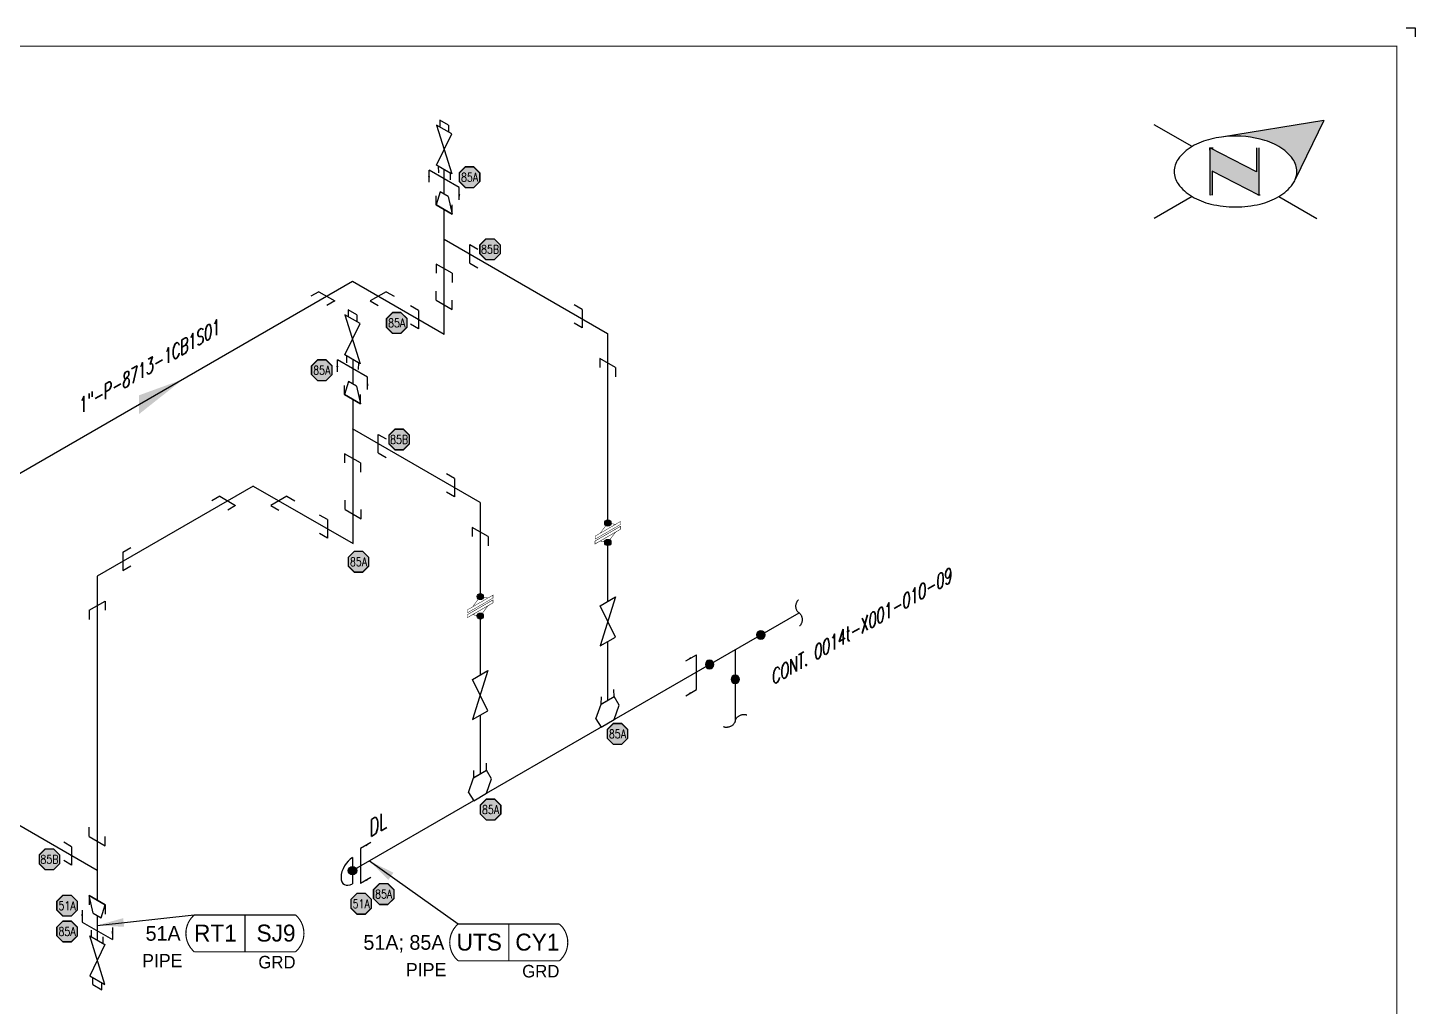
# Model space of a CAD drawing. Header units: inches. Extents: x 0 to 17.2, y 0 to 11.2.
# Drawn here: x 7.83 to 17.25, y 4.61 to 11.25 of the extents above; entities that cross this region are included whole.
import ezdxf
from ezdxf.enums import TextEntityAlignment as Align

# ---------------------------------------------------------------- set-up
doc = ezdxf.new("R2010")
doc.units = ezdxf.units.IN
doc.header["$MEASUREMENT"] = 0
doc.linetypes.add('HIDDEN2', pattern=[0.1875, 0.125, -0.0625])
for name, color, linetype in [('BORDER', 3, 'Continuous'), ('COMP', 1, 'Continuous'), ('Continuation', 7, 'Continuous'), ('DL', 20, 'Continuous'), ('FITTINGS', 4, 'Continuous'), ('FLOW', 1, 'Continuous'), ('PART_PCML', 7, 'Continuous'), ('PART_SelectedCML_RT', 132, 'Continuous'), ('PART_SelectedCML_UT', 132, 'Continuous'), ('PIPE-ANNO', 150, 'HIDDEN2'), ('TEXT', 7, 'Continuous'), ('UNAS.PIPE', 251, 'Continuous'), ('WELD POINTS', 41, 'Continuous'), ('Welds', 7, 'Continuous')]:
    doc.layers.add(name, color=color, linetype=linetype)
doc.layers.add('PIPE', color=7, linetype='Continuous', lineweight=30)
doc.styles.add('CMLPAS', font='')
doc.styles.add('ISO30', font='simplex.shx', dxfattribs={"width": 0.85, "oblique": 30, "height": 0.075})
doc.styles.add('PART_Standard', font='romans', dxfattribs={"width": 0.8, "height": 0.09})
doc.styles.add('Richmond', font='arial.ttf')
doc.styles.add('SIMPLEX', font='ROMANS')
doc.styles.get("Standard").update_dxf_attribs({"font": 'arial.ttf'})
doc.styles.get('CMLPAS').set_extended_font_data('Cordia New')
doc.dimstyles.new('Richmond', dxfattribs={"dimtxt": 0.18, "dimasz": 0.18, "dimexe": 0.18, "dimexo": 0.0625, "dimgap": 0.09, "dimtad": 0, "dimtih": 1, "dimtoh": 1, "dimdec": 4, "dimzin": 0, "dimdsep": 46, "dimtxsty": 'Richmond', "dimcen": 0.09, "dimadec": 0, "dimazin": 0, "dimtfac": 1, "dimtdec": 4, "dimtofl": 0, "dimtmove": 0, "dimatfit": 3, "dimfxl": 1, "dimtolj": 1, "dimtzin": 0, "dimarcsym": 0})
doc.dimstyles.get("Standard").update_dxf_attribs({"dimtxt": 0.18, "dimasz": 0.18, "dimexe": 0.18, "dimexo": 0.0625, "dimgap": 0.09, "dimtad": 0, "dimtih": 1, "dimtoh": 1, "dimdec": 4, "dimzin": 0, "dimdsep": 46, "dimtxsty": 'Standard', "dimcen": 0.09, "dimadec": 0, "dimazin": 0, "dimtfac": 1, "dimtdec": 4, "dimtofl": 0, "dimtmove": 0, "dimatfit": 3, "dimfxl": 1, "dimtolj": 1, "dimtzin": 0, "dimarcsym": 0})

# ---------------------------------------------------------------- blocks, each defined once
blk = doc.blocks.new('2_WELD_SINGLE_00')
at = {"linetype": 'ByBlock', "lineweight": -2}
h = blk.add_hatch(color=0, dxfattribs=at)
edge = h.paths.add_edge_path()
edge.add_arc((0, 0), 0.0286, 0, 360)
at = {"color": 0, "linetype": 'ByBlock', "lineweight": -2}
blk.add_circle((0, 0), 0.0286, dxfattribs=at)
blk = doc.blocks.new('*U81')
blk.add_wipeout([(0.0433, 0.0257), (0.0775, 0.124), (0.0433, 0.1817), (-0.0451, 0.1293), (-0.0793, 0.0309), (-0.0433, -0.0257)])
at = {"layer": 'FITTINGS', "linetype": 'Continuous'}
for p, q in [((-0.0793, 0.0309), (-0.0451, 0.1293)), ((-0.0451, 0.1293), (0.0433, 0.1817)), ((0.0775, 0.124), (0.0433, 0.1817)), ((0.0433, 0.0257), (0.0775, 0.124)), ((-0.0793, 0.0309), (-0.0433, -0.0257)), ((-0.0433, -0.0257), (0.0433, 0.0257))]:
    blk.add_line(p, q, dxfattribs=at)
blk = doc.blocks.new('2_SOCKET_SINGLE_30')
at = {"color": 0, "linetype": 'ByBlock', "lineweight": -2}
for p, q in [((0, 0.063), (0.054, 0.094)), ((0, 0.063), (0, -0.063)), ((0, -0.063), (0.054, -0.031))]:
    blk.add_line(p, q, dxfattribs=at)
blk = doc.blocks.new('*U83')
blk.add_wipeout([(0.0515, -0.1067), (-0.0515, -0.1661), (0, 0), (-0.0515, 0.1067), (0.0515, 0.1661), (0, 0)]).dxf.layer = 'FITTINGS'
at = {"layer": 'FITTINGS'}
blk.add_lwpolyline([(0.0515, -0.1067), (-0.0515, 0.1067), (0.0515, 0.1661), (-0.0515, -0.1661)], close=True, dxfattribs=at)
blk = doc.blocks.new('AM9A04')
at = {"linetype": 'Continuous', "const_width": 0.01}
blk.add_lwpolyline([(0, -0.289), (0, 0.289), (-0.05, 0.318), (-0.05, -0.26)], close=True, dxfattribs=at)
at = {"const_width": 0.01}
blk.add_lwpolyline([(-0.05, -0.144), (-0.15, 0.087), (-0.05, 0.202)], dxfattribs=at)
blk = doc.blocks.new('A09')
at = {"layer": 'Welds'}
h = blk.add_hatch(color=256, dxfattribs=at)
h.dxf.hatch_style = 1
h.paths.add_polyline_path([(-0.03, 0, 1), (0.03, 0, 1)])
blk.add_circle((0, 0), 0.03, dxfattribs=at)
blk = doc.blocks.new('*U82')
blk.add_wipeout([(-0.0234, 0.1133), (-0.0234, 0.0732), (-0.0581, 0.0332), (-0.0234, -0.0469), (-0.0234, -0.0869), (0.0222, -0.1133), (0.0222, -0.0732), (0.0569, -0.0332), (0.0222, 0.0469), (0.0222, 0.0869)])
at = {"linetype": 'Continuous', "const_width": 0.003}
blk.add_lwpolyline([(0.0049, -0.1032), (0.0222, -0.1133), (0.0222, 0.0869), (0.0049, 0.0969)], close=True, dxfattribs=at)
at = {"const_width": 0.003}
blk.add_lwpolyline([(0.0222, 0.0469), (0.0569, -0.0332), (0.0222, -0.0732)], dxfattribs=at)
at = {"xscale": 0.3466300616258731, "yscale": 0.3466300616258731, "zscale": 0.3466300616258731}
blk.add_blockref('AM9A04', (-0.0061, 0.0032), dxfattribs=at)
at = {"layer": 'Welds', "xscale": 0.7, "yscale": 0.7, "zscale": 0.7}
for p in [(-0.0581, 0.0332), (0.0569, -0.0332)]:
    blk.add_blockref('A09', p, dxfattribs=at)
blk = doc.blocks.new('2_ELBOW_SOCKET_30')
at = {"color": 0, "linetype": 'ByBlock', "lineweight": -2}
for p, q in [((0.174, 0.1629), (0.2281, 0.1942)), ((0.174, 0.1629), (0.174, 0.0379)), ((0.174, 0.0379), (0.2281, 0.0692)), ((-0.0541, -0.2321), (0.0541, -0.1696)), ((0.0541, -0.1696), (0.0541, -0.2321)), ((-0.0541, -0.2321), (-0.0541, -0.2946))]:
    blk.add_line(p, q, dxfattribs=at)
blk = doc.blocks.new('1_ARROW_FLOW_30')
at = {"color": 0, "linetype": 'ByBlock'}
blk.add_solid([(-0.15, -0.1505), (0.15, 0.0866), (-0.15, -0.0227)], dxfattribs=at)
blk = doc.blocks.new('1_Text_30')
at = {"layer": 'TEXT', "style": 'PART_Standard', "oblique": 30, "width": 0.8}
blk.add_attdef('TEXT', (0, 0), '', height=0.09, rotation=30, dxfattribs=at)
blk = doc.blocks.new('north2')
at = {"layer": 'BORDER'}
for points in [[(-0.706, -0.7673, -0.156851), (-0.679, -0.8512, -0.095667), (-0.6893, -0.9048), (-0.4945, -0.5044), (-1.1905, -0.6173, -0.092194), (-0.9281, -0.6306, -0.072341), (-0.8009, -0.6813, -0.106617)], [(-0.9381, -1.0109), (-0.9364, -1.0092), (-0.9364, -0.6907), (-0.9524, -0.6907), (-0.9524, -0.8533), (-1.2701, -0.6907), (-1.2701, -0.7067), (-1.2701, -1.0118), (-1.254, -1.0118), (-1.254, -0.8492)]]:
    blk.add_hatch(color=7, dxfattribs=at).paths.add_polyline_path(points)
at = {"layer": 'BORDER', "color": 7}
for p, q in [((-1.3895, -0.6813), (-1.6462, -0.5331)), ((-0.4945, -0.5044), (-1.1905, -0.6173)), ((-0.4945, -0.5044), (-0.6893, -0.9048)), ((-1.2701, -0.6907), (-1.2701, -1.0118)), ((-0.9524, -0.8533), (-1.2701, -0.6907)), ((-1.2701, -0.7067), (-1.2701, -0.6907)), ((-1.262, -0.6907), (-1.246, -0.6907)), ((-0.9524, -0.6907), (-0.9524, -0.8533)), ((-0.9364, -0.6907), (-0.9364, -1.0118)), ((-0.9364, -1.0118), (-1.254, -0.8492)), ((-1.254, -0.8492), (-1.254, -1.0118)), ((-1.3895, -1.0211), (-1.6462, -1.1694)), ((-1.2603, -1.0109), (-1.262, -1.0092)), ((-0.9283, -1.0118), (-0.9444, -1.0118)), ((-0.8009, -1.0211), (-0.5441, -1.1694))]:
    blk.add_line(p, q, dxfattribs=at)
for centre, radius, start, end in [((-1.1517, -1.0932), 0.4756, 103.44948, 120), ((-1.0952, -1.3294), 0.7185, 97.62035, 103.44948), ((-1.0952, -1.3294), 0.7185, 76.55052, 97.62035), ((-1.0387, -1.0932), 0.4756, 60, 76.55052), ((-1.2376, -0.9443), 0.3037, 120, 144.34287), ((-0.9527, -0.9443), 0.3037, 35.65713, 60), ((-1.3674, -0.8512), 0.144, 144.34287, 180), ((-0.823, -0.8512), 0.144, 360, 35.65713), ((-1.3674, -0.8512), 0.144, 180, 215.65713), ((-1.2376, -0.7582), 0.3037, 215.65713, 240), ((-0.9527, -0.7582), 0.3037, 300, 324.34287), ((-0.823, -0.8512), 0.144, 324.34287, 337.55468), ((-0.823, -0.8512), 0.144, 337.57958, 360), ((-1.1517, -0.6093), 0.4756, 240, 256.55052), ((-1.0387, -0.6093), 0.4756, 283.44948, 300), ((-1.0952, -0.373), 0.7185, 256.55052, 270), ((-1.0952, -0.373), 0.7185, 270, 283.44948)]:
    blk.add_arc(centre, radius, start, end, dxfattribs=at)
blk = doc.blocks.new('A$C6804a2e5')
blk.add_blockref('north2', (0, 0))
blk = doc.blocks.new('A$C860dd1f6')
at = {"layer": 'PIPE'}
blk.add_blockref('A$C6804a2e5', (0, 0), dxfattribs=at)
blk = doc.blocks.new('Border')
at = {"layer": 'BORDER', "const_width": 0.005}
blk.add_lwpolyline([(0.25, 0.25), (17.25, 0.25), (17.25, 11.25), (0.25, 11.25)], close=True, dxfattribs=at)
blk = doc.blocks.new('2_TEE_WELD_30')
at = {"linetype": 'ByBlock', "lineweight": -2}
h = blk.add_hatch(color=0, dxfattribs=at)
edge = h.paths.add_edge_path()
edge.add_arc((0, 0.2009), 0.0286, 0, 360)
h = blk.add_hatch(color=0, dxfattribs=at)
edge = h.paths.add_edge_path()
edge.add_arc((0.174, 0.1004), 0.0286, 0, 360)
h = blk.add_hatch(color=0, dxfattribs=at)
edge = h.paths.add_edge_path()
edge.add_arc((0, -0.2009), 0.0286, 0, 360)
at = {"color": 0, "linetype": 'ByBlock', "lineweight": -2}
for centre in [(0, 0.2009), (0.174, 0.1004), (0, -0.2009)]:
    blk.add_circle(centre, 0.0286, dxfattribs=at)
blk = doc.blocks.new('1_BREAK-PIPE_PIPE_00')
at = {"color": 0, "linetype": 'ByBlock', "lineweight": -2}
for centre, major_axis in [((-0.03, 0.092), (0, -0.101)), ((0.03, -0.092), (0, 0.101))]:
    blk.add_ellipse(centre, major_axis=major_axis, ratio=0.711978, start_param=0.427466, end_param=3.141593, dxfattribs=at)
blk = doc.blocks.new('1_Tilde_00')
at = {"layer": 'PIPE-ANNO', "xscale": -0.5000000000000001, "yscale": 0.5, "zscale": 0.5}
blk.add_blockref('1_BREAK-PIPE_PIPE_00', (0, 0), dxfattribs=at)
blk = doc.blocks.new('1_Tilde_30')
at = {"layer": 'PIPE-ANNO', "xscale": -0.5000000000000001, "yscale": 0.5000000000000001, "zscale": 0.5000000000000001, "rotation": 114.4010914305396}
blk.add_blockref('1_BREAK-PIPE_PIPE_00', (0, 0), dxfattribs=at)
blk = doc.blocks.new('1_Cont_30')
at = {"layer": 'Continuation', "style": 'PART_Standard', "oblique": 30, "width": 0.8}
blk.add_attdef('CONT', (0, 0), '', height=0.09, rotation=30, dxfattribs=at)
blk = doc.blocks.new('DL_30')
at = {"layer": 'DL', "style": 'ISO30', "oblique": 30, "width": 0.85}
blk.add_text('DL', height=0.1, rotation=30, dxfattribs=at).set_placement((-0.2098, 0.0365))
blk = doc.blocks.new('2_REDUCER_THREAD_CONCENTRIC_30')
at = {"color": 0, "linetype": 'ByBlock', "lineweight": -2}
blk.add_wipeout([(0.068, 0.086), (-0.068, 0.055), (-0.068, -0.133), (0.068, -0.008)], dxfattribs=at)
for p, q in [((0.068, 0.086), (-0.068, 0.055)), ((-0.068, -0.133), (-0.068, 0.055)), ((0.068, -0.008), (0.068, 0.086)), ((0.068, -0.008), (-0.068, -0.133))]:
    blk.add_line(p, q, dxfattribs=at)
blk = doc.blocks.new('*U91')
blk.add_wipeout([(0.0515, -0.1067), (-0.0515, -0.1661), (0, 0), (-0.0515, 0.1067), (0.0515, 0.1661), (0, 0)]).dxf.layer = 'FITTINGS'
at = {"layer": 'FITTINGS'}
blk.add_lwpolyline([(0.0515, -0.1067), (-0.0515, 0.1067), (0.0515, 0.1661), (-0.0515, -0.1661)], close=True, dxfattribs=at)
at = {"layer": 'FITTINGS', "xscale": -0.7320126629850954, "yscale": 0.7320126629850954, "zscale": 0.7320126629850954, "rotation": 120}
blk.add_blockref('2_SOCKET_SINGLE_30', (0, -0.1364), dxfattribs=at)
blk = doc.blocks.new('2_ELBOW_SOCKET_330')
at = {"color": 0, "linetype": 'ByBlock', "lineweight": -2}
for p, q in [((0.174, -0.1629), (0.174, -0.0379)), ((0.174, -0.0379), (0.2281, -0.0692)), ((0.0541, -0.2321), (-0.0541, -0.1696)), ((-0.0541, -0.1696), (-0.0541, -0.2321)), ((0.174, -0.1629), (0.2281, -0.1942)), ((0.0541, -0.2321), (0.0541, -0.2946))]:
    blk.add_line(p, q, dxfattribs=at)
blk = doc.blocks.new('2_TEE_SOCKET_30')
at = {"color": 0, "linetype": 'ByBlock', "lineweight": -2}
for p, q in [((0.0541, 0.2321), (0.0541, 0.2946)), ((0.0541, 0.2321), (-0.0541, 0.1696)), ((-0.0541, 0.1696), (-0.0541, 0.2321)), ((0.174, 0.1629), (0.2281, 0.1942)), ((0.174, 0.1629), (0.174, 0.0379)), ((0.174, 0.0379), (0.2281, 0.0692)), ((-0.0541, -0.2321), (0.0541, -0.1696)), ((0.0541, -0.1696), (0.0541, -0.2321)), ((-0.0541, -0.2321), (-0.0541, -0.2946))]:
    blk.add_line(p, q, dxfattribs=at)
blk = doc.blocks.new('PART_PCML')
blk.add_hatch(color=0).paths.add_polyline_path([(-0.0699, -0.029), (-0.029, -0.0699), (0.029, -0.0699), (0.0699, -0.029), (0.0699, 0.029), (0.029, 0.0699), (-0.029, 0.0699), (-0.0699, 0.029)])
at = {"color": 7, "const_width": 0.009}
blk.add_lwpolyline([(-0.0699, 0.029), (-0.029, 0.0699), (0.029, 0.0699), (0.0699, 0.029), (0.0699, -0.029), (0.029, -0.0699), (-0.029, -0.0699), (-0.0699, -0.029), (-0.0699, 0.029), (-0.029, 0.0699)], dxfattribs=at)
at = {"color": 18, "true_color": 0x000000}
blk.add_lwpolyline([(-0.029, 0.0699), (-0.0699, 0.029), (-0.0699, -0.029), (-0.029, -0.0699), (0.029, -0.0699), (0.0699, -0.029), (0.0699, 0.029), (0.029, 0.0699)], close=True, dxfattribs=at)
at = {"color": 7, "true_color": 0xffffff, "style": 'SIMPLEX', "width": 0.8, "flags": 1}
for tag, p in [('CIRCUIT', (-0.0939, 0.0889)), ('DM', (-0.0527, -0.1332)), ('TYPE', (-0.0749, -0.2043))]:
    blk.add_attdef(tag, p, '', height=0.0586, dxfattribs=at)
at = {"color": 7, "true_color": 0xffffff, "style": 'SIMPLEX', "width": 0.8}
blk.add_attdef('DMDISP', text='', height=0.0586, dxfattribs=at).set_placement((0, 0), align=Align.MIDDLE_CENTER)
blk = doc.blocks.new('CMLPAS')
at = {"const_width": 0.008}
blk.add_lwpolyline([(0.0625, 0.125, 0.454441), (0.0625, -0.125), (0.75, -0.125, 0.454441), (0.75, 0.125)], format="xyb", close=True, dxfattribs=at)
blk.add_lwpolyline([(0.4063, -0.125), (0.4063, 0.125)], dxfattribs=at)
at = {"style": 'CMLPAS', "flags": 1}
for tag, p in [('STATE', (0.75, 0.6229)), ('DL', (0.75, 0.4817)), ('CIRCUIT', (0.75, 0.3405)), ('SUBSINTERVAL(MONTHS)', (-0.0251, -0.3355)), ('OLD_ID', (0.75, -0.3366)), ('OLD_NDE', (0.75, -0.4778)), ('OLD_ENTY', (0.7411, -0.6357)), ('SIZE', (0.7473, -0.7611)), ('SPEC', (0.7473, -0.9022)), ('JUSTIFY', (0.7473, -1.0434)), ('COMMENTS', (0.7473, -1.1846)), ('OLD_ASSET', (0.75, -1.3262)), ('SCHED', (0.7371, -1.4689)), ('NOM_THICK', (0.7521, -1.6102)), ('CORR_ALLOW', (0.763, -1.7453)), ('TML_STATUS', (0.7723, -1.8777)), ('FLOW_ORDER', (0.7785, -2.1301))]:
    blk.add_attdef(tag, text='', height=0.1, dxfattribs=at).set_placement(p, align=Align.MIDDLE_RIGHT)
at = {"style": 'CMLPAS'}
for tag, height, p in [('CHILD', 0.25, (0.75, 0.269)), ('###', 0.115, (0.75, 0.002)), ('ACCESS', 0.085, (0.75, -0.1954))]:
    blk.add_attdef(tag, text='', height=height, dxfattribs=at).set_placement(p, align=Align.MIDDLE_RIGHT)
at = {"color": 152, "style": 'CMLPAS'}
for tag, height, p in [('SPECIAL', 0.085, (0.4055, 0.1897)), ('DM-TYPE', 0.1, (-0.03, 0)), ('COMP', 0.09, (-0.0174, -0.185))]:
    blk.add_attdef(tag, text='', height=height, dxfattribs=at).set_placement(p, align=Align.MIDDLE_RIGHT)
at = {"style": 'CMLPAS'}
blk.add_attdef('NDE', text='', height=0.115, dxfattribs=at).set_placement((0.206, 0.002), align=Align.MIDDLE_CENTER)
blk = doc.blocks.new('*U89')
at = {"color": 20, "linetype": 'ByBlock', "ltscale": 0.7}
blk.add_line((-0.0541, -0.1498), (-0.0541, 0.0873), dxfattribs=at)
for points in [[(-0.1257, 0.0459), (-0.0541, 0.0873)], [(-0.1257, -0.191), (-0.0541, -0.1498)]]:
    blk.add_leader(points, dimstyle='Richmond', override={"dimasz": 0.04, "dimgap": 0.09, "dimtad": 0}, dxfattribs=at)
blk = doc.blocks.new('*U84')
at = {"color": 20, "linetype": 'ByBlock', "ltscale": 0.7}
blk.add_line((0.0541, 0.1498), (0.0541, -0.0873), dxfattribs=at)
for points in [[(0.1257, 0.191), (0.0541, 0.1498)], [(0.1257, -0.0459), (0.0541, -0.0873)]]:
    blk.add_leader(points, dimstyle='Richmond', override={"dimasz": 0.04, "dimgap": 0.09, "dimtad": 0}, dxfattribs=at)
blk = doc.blocks.new('*U96')
at = {"layer": 'DL', "color": 20, "linetype": 'ByBlock', "ltscale": 0.7}
blk.add_line((-0.1026, 0.1218), (0.1026, 0.0032), dxfattribs=at)
for points in [[(-0.1026, 0.2044), (-0.1026, 0.1218)], [(0.1026, 0.0858), (0.1026, 0.0032)]]:
    blk.add_leader(points, dimstyle='Richmond', override={"dimasz": 0.04, "dimgap": 0.09, "dimtad": 0}, dxfattribs=at)

msp = doc.modelspace()

# ---------------------------------------------------------------- linework, layer by layer
for p, q in [((17.1875, 11.25), (17.25, 11.25)), ((17.25, 11.25), (17.25, 11.1875)), ((10.6588, 9.1677), (10.6588, 10.4124)), ((10.6588, 9.8152), (11.7685, 9.1745)), ((10.0364, 9.527), (7.4384, 8.027)), ((10.6588, 9.1677), (10.0364, 9.527)), ((11.7685, 9.1745), (11.7685, 6.527)), ((10.0409, 7.7472), (10.0409, 9.0345)), ((10.9025, 8.027), (10.0364, 8.527)), ((9.3634, 8.1384), (8.3044, 7.527)), ((9.3634, 8.1384), (10.0409, 7.7472)), ((10.9025, 8.027), (10.9025, 6.027)), ((8.3044, 7.527), (8.3044, 5.0555)), ((8.3044, 5.527), (5.7063, 7.027)), ((10.0364, 5.527), (12.4605, 6.9266))]:
    msp.add_line(p, q)
at = {"layer": 'FITTINGS', "linetype": 'ByBlock', "lineweight": -2}
for p, q in [((10.6046, 10.0473), (10.6046, 10.1098)), ((10.6046, 10.0473), (10.7129, 9.9848)), ((10.7129, 9.9848), (10.7129, 10.0473)), ((10.8328, 9.6523), (10.8328, 9.7773)), ((10.8328, 9.7773), (10.8869, 9.746)), ((10.7129, 9.5831), (10.6046, 9.6456)), ((10.6046, 9.6456), (10.6046, 9.5831)), ((10.8328, 9.6523), (10.8869, 9.621)), ((10.7129, 9.5831), (10.7129, 9.5206)), ((8.2503, 5.7591), (8.2503, 5.8216)), ((8.2503, 5.7591), (8.3585, 5.6966)), ((8.3585, 5.6966), (8.3585, 5.7591)), ((8.1304, 5.6899), (8.0763, 5.7212)), ((8.1304, 5.6899), (8.1304, 5.5649)), ((8.1304, 5.5649), (8.0763, 5.5962)), ((8.3585, 5.2949), (8.2503, 5.3574)), ((8.2503, 5.3574), (8.2503, 5.2949)), ((8.3585, 5.2949), (8.3585, 5.2324))]:
    msp.add_line(p, q, dxfattribs=at)
at = {"layer": 'FITTINGS'}
msp.add_line((10.0369, 5.6163), (10.036, 5.4377), dxfattribs=at)
msp.add_ellipse((10.0364, 5.527), major_axis=(-0.0551, -0.0944), ratio=0.57735, start_param=-2.356194, end_param=0.785398, dxfattribs=at)
at = {"layer": 'UNAS.PIPE'}
for p, q in [((12.4605, 6.9266), (13.0675, 7.277)), ((12.6345, 7.027), (12.6345, 6.5437))]:
    msp.add_line(p, q, dxfattribs=at)

# ---------------------------------------------------------------- block references
for name, p in [('1_Tilde_00', (13.0675, 7.277)), ('1_Tilde_30', (12.6345, 6.5437)), ('DL_30', (10.3622, 5.7151))]:
    msp.add_blockref(name, p)
at = {"layer": 'BORDER'}
msp.add_blockref('A$C860dd1f6', (17.125, 11.125), dxfattribs=at)
at = {"layer": 'Continuation'}
msp.add_blockref('1_Cont_30', (12.8864, 6.7857), dxfattribs=at).add_auto_attribs({'CONT': 'CONT. 0014t-X001-010-09'})
at = {"layer": 'DL'}
for name, p in [('*U89', (12.4252, 6.9061)), ('*U84', (10.0364, 5.527))]:
    msp.add_blockref(name, p, dxfattribs=at)
at = {"layer": 'FITTINGS', "xscale": -1, "rotation": 59.99999999999994}
for p in [(10.0364, 9.527), (9.3634, 8.1384)]:
    msp.add_blockref('2_ELBOW_SOCKET_30', p, dxfattribs=at)
at = {"layer": 'FITTINGS', "rotation": 180}
for p in [(10.6588, 9.1677), (10.0409, 7.7472)]:
    msp.add_blockref('2_ELBOW_SOCKET_330', p, dxfattribs=at)
at = {"layer": 'FITTINGS', "xscale": -1}
for p in [(11.7685, 9.1745), (10.9025, 8.027)]:
    msp.add_blockref('2_ELBOW_SOCKET_30', p, dxfattribs=at)
at = {"layer": 'FITTINGS', "yscale": -1}
msp.add_blockref('2_TEE_SOCKET_30', (10.0364, 8.527), dxfattribs=at)
at = {"layer": 'FITTINGS'}
msp.add_blockref('2_ELBOW_SOCKET_30', (8.3044, 7.527), dxfattribs=at)
at = {"layer": 'FLOW'}
msp.add_blockref('1_ARROW_FLOW_30', (8.7374, 8.777), dxfattribs=at)
at = {"layer": 'PART_PCML', "color": 13}
for p, values in [((10.9704, 9.7456), {'DMDISP': '85B'}), ((10.3368, 9.2459), {'DMDISP': '85A'}), ((9.8282, 8.9244), {'DMDISP': '85A'}), ((10.3533, 8.4543), {'DMDISP': '85B'}), ((10.0774, 7.6241), {'DMDISP': '85A'}), ((7.9799, 5.604), {'DMDISP': '85B'}), ((10.2485, 5.368), {'DMDISP': '85A'})]:
    msp.add_blockref('PART_PCML', p, dxfattribs=at).add_auto_attribs(values)
at = {"layer": 'PART_PCML', "color": 96}
msp.add_blockref('PART_PCML', (10.0956, 5.3022), dxfattribs=at).add_auto_attribs({'DMDISP': '51A'})
at = {"layer": 'PART_SelectedCML_RT'}
msp.add_blockref('CMLPAS', (8.9002, 5.1013), dxfattribs=at).add_auto_attribs({'###': 'SJ9', 'NDE': 'RT1', 'DM-TYPE': '51A', 'COMP': 'PIPE', 'ACCESS': 'GRD'})
at = {"layer": 'PART_SelectedCML_UT'}
msp.add_blockref('CMLPAS', (10.691, 5.0399), dxfattribs=at).add_auto_attribs({'###': 'CY1', 'NDE': 'UTS', 'DM-TYPE': '51A; 85A', 'COMP': 'PIPE', 'ACCESS': 'GRD'})
at = {"layer": 'TEXT'}
msp.add_blockref('1_Text_30', (8.1841, 8.6263), dxfattribs=at).add_auto_attribs({'TEXT': '1"-P-8713-1CB1S01'})
at = {"layer": 'UNAS.PIPE', "xscale": -1, "rotation": 120}
msp.add_blockref('2_TEE_WELD_30', (12.6345, 7.027), dxfattribs=at)
at = {"layer": 'WELD POINTS', "rotation": 180}
msp.add_blockref('2_WELD_SINGLE_00', (10.0364, 5.527), dxfattribs=at)

# ---------------------------------------------------------------- leaders
at = {"layer": 'PART_SelectedCML_UT'}
msp.add_leader([(10.151, 5.5932), (10.7535, 5.1649)], dimstyle='Standard', dxfattribs=at)

# ---------------------------------------------------------------- next in the draw order: block references
at = {"layer": 'COMP', "rotation": 119.9999999999999}
for p in [(11.7694, 7.8221), (10.9034, 7.3221)]:
    msp.add_blockref('*U82', p, dxfattribs=at)
at = {"layer": 'FITTINGS'}
for p in [(11.7694, 7.219), (10.9034, 6.719)]:
    msp.add_blockref('*U83', p, dxfattribs=at)
at = {"layer": 'PIPE'}
for p in [(11.7685, 6.527), (10.9025, 6.027)]:
    msp.add_blockref('*U81', p, dxfattribs=at)

# ---------------------------------------------------------------- next in the draw order: block references
at = {"layer": 'BORDER'}
msp.add_blockref('Border', (-0.125, -0.125), dxfattribs=at)
at = {"layer": 'FITTINGS', "xscale": -0.7921320929847718, "yscale": 0.7921320929847718, "zscale": 0.7921320929847718, "rotation": 299.9999999999999}
for p in [(11.7685, 6.6831), (10.9025, 6.1831)]:
    msp.add_blockref('2_SOCKET_SINGLE_30', p, dxfattribs=at)
at = {"layer": 'PART_PCML', "color": 13}
for p in [(11.8352, 6.4552), (10.9737, 5.9415)]:
    msp.add_blockref('PART_PCML', p, dxfattribs=at).add_auto_attribs({'DMDISP': '85A'})

# ---------------------------------------------------------------- next in the draw order: block references
at = {"layer": 'FITTINGS', "xscale": -1}
for p in [(10.6588, 10.4231), (10.0364, 9.1349)]:
    msp.add_blockref('*U91', p, dxfattribs=at)
at = {"layer": 'FITTINGS', "xscale": -0.6666666666667261, "yscale": -0.6666666666667261, "zscale": 0.6666666666667261}
for p, rotation in [((10.6588, 10.0682), 239.9999999999999), ((10.0364, 8.78), 239.9999999999999), ((8.3044, 5.274), 59.99999999999994)]:
    msp.add_blockref('2_REDUCER_THREAD_CONCENTRIC_30', p, dxfattribs=dict(at, rotation=rotation))
at = {"layer": 'FITTINGS', "xscale": -1, "rotation": 180}
msp.add_blockref('*U91', (8.3044, 4.9191), dxfattribs=at)

# ---------------------------------------------------------------- next in the draw order: linework, layer by layer
at = {"layer": 'FITTINGS', "linetype": 'ByBlock', "lineweight": -2}
for p, q in [((10.6889, 10.5885), (10.6286, 10.6233)), ((10.6286, 10.6233), (10.6286, 10.5769)), ((10.6889, 10.5885), (10.6889, 10.5421)), ((10.0666, 9.3003), (10.0063, 9.3351)), ((10.0063, 9.3351), (10.0063, 9.2887)), ((10.0666, 9.3003), (10.0666, 9.2539)), ((8.2742, 4.7537), (8.2742, 4.8001)), ((8.2742, 4.7537), (8.3346, 4.7189)), ((8.3346, 4.7189), (8.3346, 4.7653))]:
    msp.add_line(p, q, dxfattribs=at)

# ---------------------------------------------------------------- next in the draw order: block references
at = {"layer": 'DL', "rotation": 180}
for p in [(10.6588, 10.2867), (10.0364, 8.9985)]:
    msp.add_blockref('*U96', p, dxfattribs=at)
at = {"layer": 'DL'}
msp.add_blockref('*U96', (8.3044, 5.0555), dxfattribs=at)
at = {"layer": 'PART_PCML', "color": 13}
for p in [(10.8313, 10.2349), (8.0996, 5.1138)]:
    msp.add_blockref('PART_PCML', p, dxfattribs=at).add_auto_attribs({'DMDISP': '85A'})
at = {"layer": 'PART_PCML', "color": 96}
msp.add_blockref('PART_PCML', (8.0996, 5.2892), dxfattribs=at).add_auto_attribs({'DMDISP': '51A'})

# ---------------------------------------------------------------- next in the draw order: leaders
at = {"layer": 'PART_SelectedCML_RT'}
msp.add_leader([(8.3044, 5.1558), (8.9627, 5.2263)], dimstyle='Standard', dxfattribs=at)

doc.saveas('drawing.dxf')
